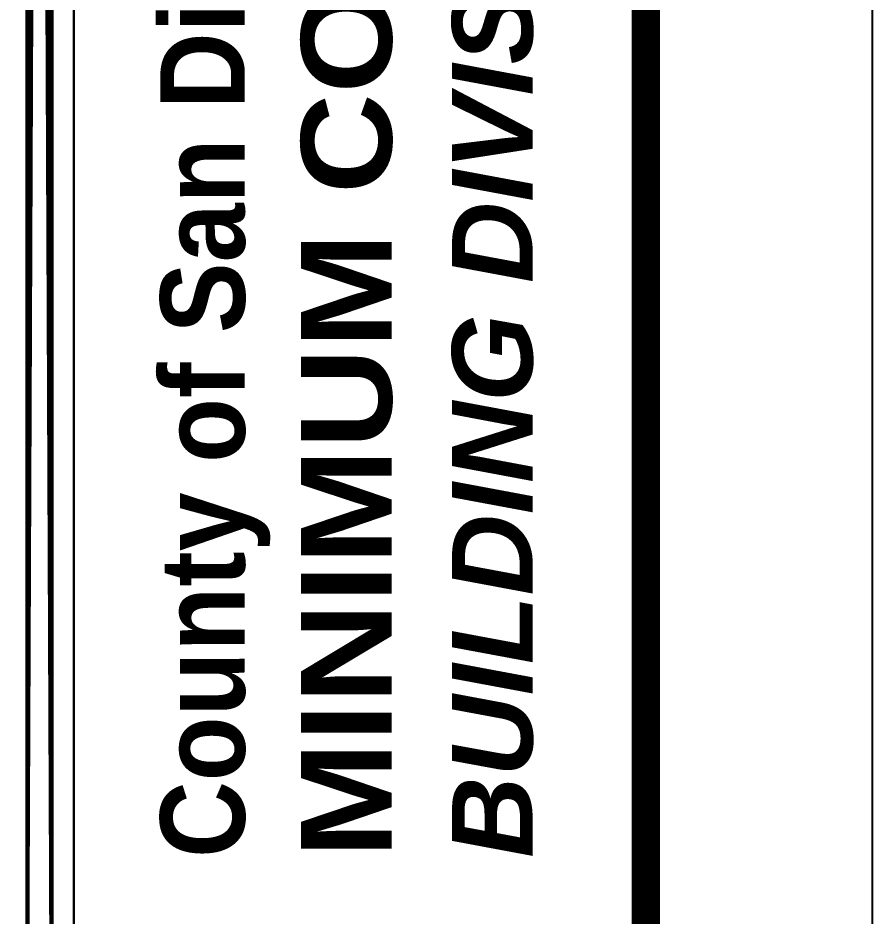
# Model space of a CAD drawing. Header units: inches. Extents: x -3905 to 10892, y 1064 to 9590.
# Drawn here: x 2166.904 to 2169.734, y 6466.006 to 6468.984 of the extents above; entities that cross this region are included whole.
import ezdxf

# ---------------------------------------------------------------- set-up
doc = ezdxf.new("R2010")
doc.units = ezdxf.units.IN
doc.header["$MEASUREMENT"] = 0
doc.layers.add('BORDER', color=250, linetype='Continuous', lineweight=30)
doc.layers.add('NP', color=7, linetype='Continuous', plot=False)
doc.styles.add('Title', font='swissck.ttf')

msp = doc.modelspace()

# ---------------------------------------------------------------- linework, layer by layer
at = {"layer": 'BORDER', "color": 7}
msp.add_line((2167.0891, 6485.06295), (2167.0891, 6462.56295), dxfattribs=at)
at = {"layer": 'BORDER', "color": 5, "const_width": 0.09375}
for points in [[(2134.48412, 6462.56295), (2134.48412, 6485.06295), (2168.98412, 6485.06295), (2168.98412, 6462.56295)], [(2166.97451, 6462.56295), (2166.97451, 6485.06295), (2166.97451, 6485.06295), (2166.97451, 6462.56295)]]:
    msp.add_lwpolyline(points, close=True, dxfattribs=at)
at = {"layer": 'NP', "color": 7}
msp.add_lwpolyline([(2133.73412, 6485.81295), (2169.73412, 6485.81295), (2169.73412, 6461.81295), (2133.73412, 6461.81295)], close=True, dxfattribs=at)

# ---------------------------------------------------------------- texts
at = {"layer": 'BORDER', "color": 7, "insert": (2167.37539, 6466.19903), "char_height": 0.4, "width": 17.6144071, "attachment_point": 1, "rotation": 90, "style": 'Title'}
msp.add_mtext('\\A1;\\pt7.2,14.4;{\\fArial|b1|i0|c0|p34;\\H0.7x;\\W0.9;\\C256;County of San Diego, Planning & Development Services\\P\\H1.0714x;\\W1.1;MINIMUM CONSTRUCTION SPECIFICATIONS\\P\\fArial|b1|i1|c0|p34;\\H0.89x;\\W1;BUILDING DIVISION\\fArial|b1|i0|c0|p34; }', dxfattribs=at)

doc.saveas('drawing.dxf')
